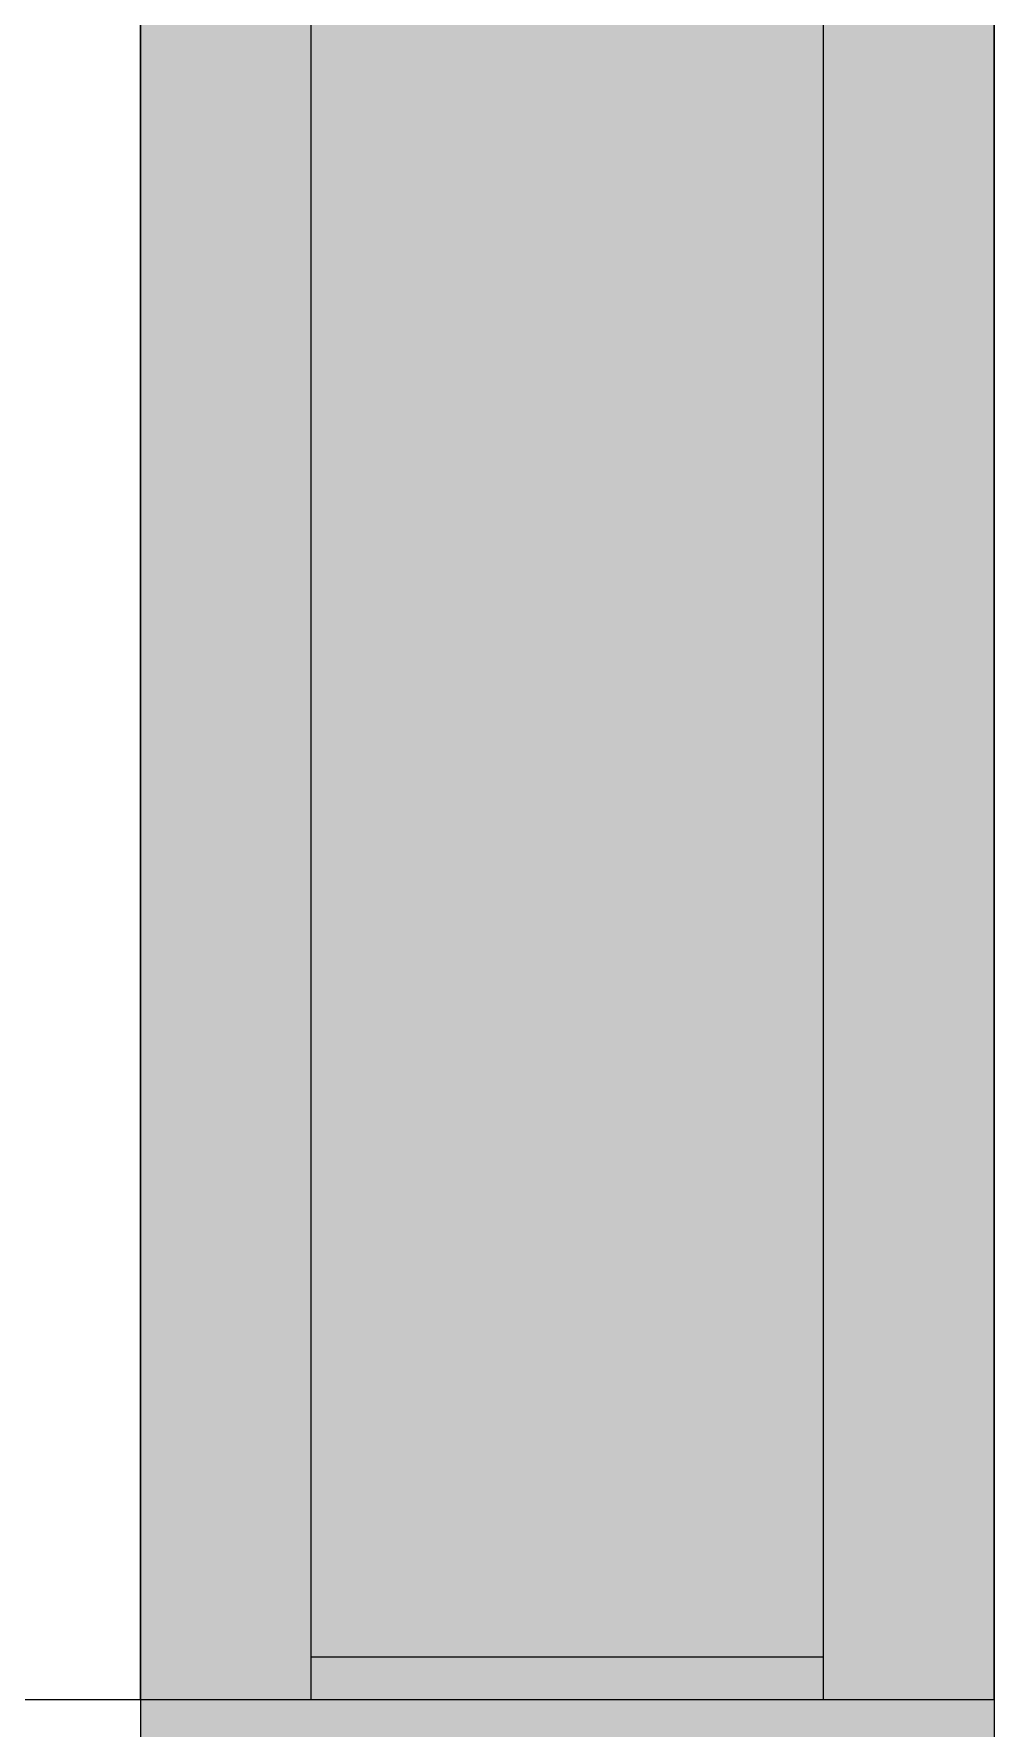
# Model space of a CAD drawing. Header units: inches. Extents: x 0 to 54693, y 0 to 31146.
# Drawn here: x 47640.7 to 47753.2, y 8210 to 8408.5 of the extents above; entities that cross this region are included whole.
import ezdxf
from ezdxf.lldxf.tags import DXFTag

# ---------------------------------------------------------------- set-up
doc = ezdxf.new("R2010")
doc.units = ezdxf.units.IN
doc.header["$MEASUREMENT"] = 0
doc.layers.add('Added', color=3, linetype='Continuous')
tags = doc.linetypes.add('fein_strichliert-A04HDE1766', pattern=[4, 1, -2, 1]).pattern_tags.tags
tags[8:9] = [DXFTag(74, 4), DXFTag(75, 0), DXFTag(340, '0'), DXFTag(46, 0.0), DXFTag(50, 0.0), DXFTag(44, 0.0), DXFTag(45, 0.0)]
tags[6:7] = [DXFTag(74, 4), DXFTag(75, 0), DXFTag(340, '0'), DXFTag(46, 0.0), DXFTag(50, 0.0), DXFTag(44, 0.0), DXFTag(45, 0.0)]
tags[4:5] = [DXFTag(74, 4), DXFTag(75, 0), DXFTag(340, '0'), DXFTag(46, 0.0), DXFTag(50, 0.0), DXFTag(44, 0.0), DXFTag(45, 0.0)]

msp = doc.modelspace()

# ---------------------------------------------------------------- linework, layer by layer
at = {"layer": 'Added', "linetype": 'fein_strichliert-A04HDE1766', "lineweight": -2, "ltscale": 0.18}
for p, q in [((47653.23, 9213.32), (47653.23, 8213.32)), ((47753.23, 9213.32), (47753.23, 8213.32))]:
    msp.add_line(p, q, dxfattribs=at)
at = {"layer": 'Added', "linetype": 'Continuous', "lineweight": -2, "ltscale": 0.18}
for p, q in [((47653.23, 8213.32), (47653.23, 9213.32)), ((47673.23, 8213.32), (47673.23, 9213.32)), ((47733.23, 8213.32), (47733.23, 9213.32)), ((47753.23, 8213.32), (47753.23, 9213.32)), ((47673.23, 8218.32), (47733.23, 8218.32)), ((46653.23, 8213.32), (47753.23, 8213.32)), ((47653.23, 8213.32), (47653.23, 5058.32)), ((47653.23, 8213.32), (47753.23, 8213.32)), ((47753.23, 8213.32), (47753.23, 5058.32))]:
    msp.add_line(p, q, dxfattribs=at)
msp.add_ellipse((47653.23, 8213.32), major_axis=(0, 1000), ratio=1, start_param=0, end_param=1.570796, dxfattribs=at)
for points in [[(47653.23, 9213.32), (47653.23, 8213.32), (47753.23, 9213.32), (47753.23, 8213.32)], [(47753.23, 8213.32), (47753.23, 9213.32), (47653.23, 8213.32), (47653.23, 9213.32)], [(47753.23, 5058.32), (47653.23, 5058.32), (47753.23, 8213.32), (47653.23, 8213.32)]]:
    msp.add_solid(points, dxfattribs=at)

doc.saveas('drawing.dxf')
